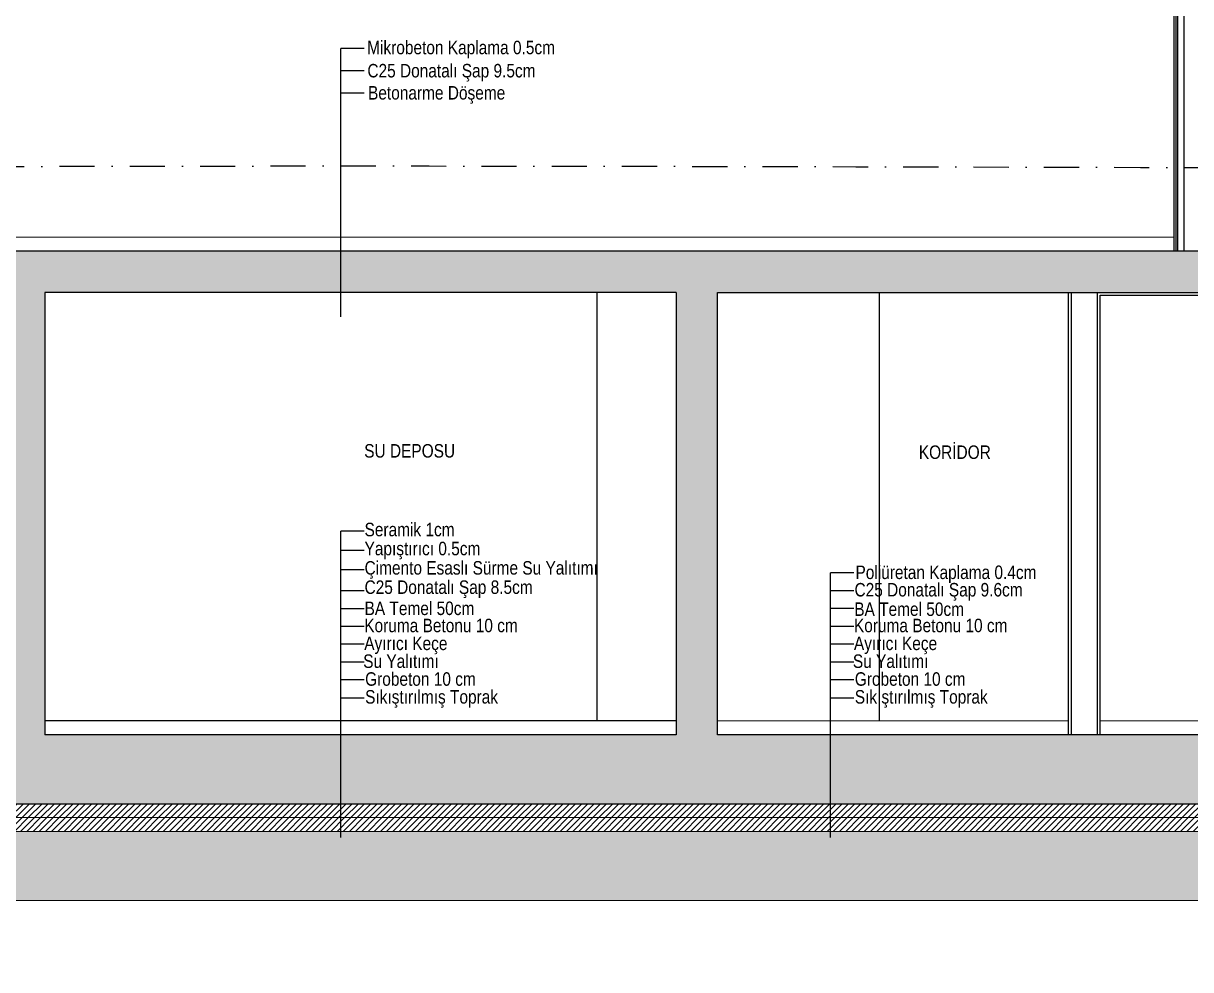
# Model space of a CAD drawing. Header units: millimetres. Extents: x 132785 to 150483, y 90225 to 103753.
# Drawn here: x 145184 to 146029, y 91443 to 92127 of the extents above; entities that cross this region are included whole.
import ezdxf
from ezdxf.enums import TextEntityAlignment as Align

# ---------------------------------------------------------------- set-up
doc = ezdxf.new("R2010")
doc.units = ezdxf.units.MM
doc.linetypes.add('DASHDOTX2', pattern=[50.8, 25.4, -12.7, 0, -12.7])
doc.linetypes.add('DASHED2', pattern=[9.525, 6.35, -3.175])
for name, color, linetype in [('A-alcipan', 171, 'Continuous'), ('A-duvar', 3, 'Continuous'), ('A-gorunus3', 2, 'Continuous'), ('A-izolasyon', 252, 'BATTING'), ('A-siva_ic', 1, 'Continuous'), ('A-su_izolasyonu', 131, 'Continuous'), ('A-tarama', 252, 'Continuous'), ('A-tasiyici', 5, 'Continuous'), ('A-text', 2, 'Continuous')]:
    doc.layers.add(name, color=color, linetype=linetype)
doc.layers.add('A-zemin', color=2, linetype='Continuous', lineweight=0)
doc.styles.add('ARIEL50SD', font='ARIALN.TTF', dxfattribs={"height": 9})
doc.linetypes.add('BATTING', pattern='A,0.0001,-0.1,[134,ltypeshp.shx,S=0.1,R=0,X=-0.1,Y=0],-0.2,[134,ltypeshp.shx,S=0.1,R=180,X=0.1,Y=0],-0.1', length=0.4001)
pattern_1 = [(45, (149703.8486, 89477.7656), (-2.245064, 2.245064), [])]

# ---------------------------------------------------------------- blocks, each defined once
blk = doc.blocks.new('fypğ')
at = {"layer": 'A-tarama'}
h = blk.add_hatch(dxfattribs=at)
h.set_pattern_fill('ANSI35', color=252, scale=2, style=0)
h.set_pattern_definition([(45, (-308552.043, -4029526.415), (-8.98025612, 8.98025612), []), (45, (-308543.062, -4029526.415), (-8.98025612, 8.98025612), [15.875, -3.175, 0, -3.175])])
edge = h.paths.add_edge_path()
edge.add_line((147988.5, 89982), (147985.5, 89985))
edge.add_line((147985.5, 89985), (147928.5, 89985))
edge.add_line((147928.5, 89985), (147958.5, 89985))
edge.add_line((147958.5, 89985), (147958.5, 89794))
edge.add_line((147958.5, 89794), (147777.13, 89794))
edge.add_arc((147777.13, 89793.9), 0.1, 90, 180)
edge.add_line((147777.03, 89793.9), (147777.03, 89775))
edge.add_line((147777.03, 89775), (147802.3, 89775))
edge.add_line((147802.3, 89775), (147958.5, 89775))
edge.add_line((147958.5, 89775), (147958.5, 89615))
edge.add_line((147958.5, 89615), (147555.44, 89615))
edge.add_line((147555.44, 89615), (147802.3, 89775))
edge.add_line((147802.3, 89775), (147768.43, 89775))
edge.add_line((147768.43, 89775), (147750.03, 89776.5))
edge.add_line((147750.03, 89776.5), (147750.03, 89759))
edge.add_line((147750.03, 89759), (147723.03, 89759))
edge.add_line((147723.03, 89759), (147723.03, 89741.5))
edge.add_line((147723.03, 89741.5), (147696.03, 89741.5))
edge.add_line((147696.03, 89741.5), (147696.03, 89724))
edge.add_line((147696.03, 89724), (147669.03, 89724))
edge.add_line((147669.03, 89724), (147669.03, 89706.5))
edge.add_line((147669.03, 89706.5), (147642.03, 89706.5))
edge.add_line((147642.03, 89706.5), (147642.03, 89689))
edge.add_line((147642.03, 89689), (147615.03, 89689))
edge.add_line((147615.03, 89689), (147615.03, 89671.5))
edge.add_line((147615.03, 89671.5), (147588.03, 89671.5))
edge.add_line((147588.03, 89671.5), (147588.03, 89654))
edge.add_line((147588.03, 89654), (147561.03, 89654))
edge.add_line((147561.03, 89654), (147561.03, 89636.5))
edge.add_line((147561.03, 89636.5), (147534.03, 89636.5))
edge.add_line((147534.03, 89636.5), (147534.03, 89615))
edge.add_line((147534.03, 89615), (147012.18, 89615))
edge.add_line((147012.18, 89615), (147012.18, 89935))
edge.add_line((147012.18, 89935), (147524.03, 89935))
edge.add_line((147524.03, 89935), (147524.03, 89965))
edge.add_line((147524.03, 89965), (145002.96, 89965))
edge.add_line((145002.96, 89965), (144999.96, 89962))
edge.add_line((144999.96, 89962), (144999.96, 89945))
edge.add_line((144999.96, 89945), (143972.75, 89945))
edge.add_line((143972.75, 89945), (143972.75, 89992))
edge.add_line((143972.75, 89992), (143969.75, 89995))
edge.add_line((143969.75, 89995), (143947.75, 89995))
edge.add_line((143947.75, 89995), (143947.75, 89935))
edge.add_line((143947.75, 89935), (143937.75, 89935))
edge.add_line((143937.75, 89935), (143937.75, 89915))
edge.add_line((143937.75, 89915), (143987.92, 89915))
edge.add_line((143987.92, 89915), (144969.21, 89915))
edge.add_line((144969.21, 89915), (145029.96, 89915))
edge.add_line((145029.96, 89915), (145029.96, 89935))
edge.add_line((145029.96, 89935), (146363.87, 89935))
edge.add_line((146363.87, 89935), (146363.87, 89615))
edge.add_line((146363.87, 89615), (144969.96, 89615))
edge.add_line((144969.96, 89615), (144969.96, 89565))
edge.add_line((144969.96, 89565), (143363.9, 89565))
edge.add_line((143363.9, 89565), (143363.97, 89945))
edge.add_line((143363.97, 89945), (143333.9, 89945))
edge.add_line((143333.9, 89945), (143333.9, 89565))
edge.add_line((143333.9, 89565), (143286.9, 89565))
edge.add_line((143286.9, 89565), (143283.9, 89562))
edge.add_line((143283.9, 89562), (143283.9, 89515))
edge.add_line((143283.9, 89515), (145019.96, 89515))
edge.add_line((145019.96, 89515), (145019.96, 89565))
edge.add_line((145019.96, 89565), (148038.5, 89565))
edge.add_line((148038.5, 89565), (148038.5, 89615))
edge.add_line((148038.5, 89615), (147988.5, 89615))
edge.add_line((147988.5, 89615), (147988.5, 89982))
h.paths.add_polyline_path([(146982.18, 89615), (146525.19, 89615), (146525.19, 89935), (146982.18, 89935)], flags=16)
h.paths.add_polyline_path([(146496.18, 89615), (146413.13, 89615), (146413.13, 89935), (146496.18, 89935)], flags=16)
h = blk.add_hatch(dxfattribs=at)
h.set_pattern_fill('ANSI31', color=252, style=0)
h.set_pattern_definition(pattern_1)
h.paths.add_polyline_path([(145024.96, 89505), (145029.96, 89510), (145019.96, 89515), (143283.9, 89515), (143283.9, 89505)])
h.paths.add_polyline_path([(145019.96, 89565), (145019.96, 89515.41), (145029.96, 89510.25), (145029.96, 89550), (145034.96, 89555), (148038.5, 89555), (148038.5, 89565)])
h = blk.add_hatch(dxfattribs=at)
h.set_pattern_fill('ANSI31', color=252, style=0)
h.set_pattern_definition(pattern_1)
h.paths.add_polyline_path([(145039.96, 89495), (145039.96, 89545), (145029.96, 89545), (145029.96, 89510), (145024.96, 89505), (143271.9, 89505), (143271.9, 89495)])
h.paths.add_polyline_path([(145034.96, 89555), (145029.96, 89550), (145029.96, 89545), (148050.5, 89545), (148050.5, 89555)])
h = blk.add_hatch(dxfattribs=at)
h.set_pattern_fill('AR-HBONE', color=252, scale=0.1, style=0)
h.set_pattern_definition([(45, (156094.668, 89112.766), (1e-15, 14.36841), [30.48, -10.16]), (135, (156101.852, 89119.95), (1e-15, 14.36841), [30.48, -10.16])])
h.paths.add_polyline_path([(145039.96, 89545), (145039.96, 89495), (145089.96, 89495), (148050.5, 89495), (148050.5, 89545)])
h.paths.add_polyline_path([(145089.96, 89445), (145086.93, 89496.39), (145041.07, 89495), (143271.9, 89495), (143271.9, 89445)])
at = {"layer": 'A-alcipan', "color": 252}
for points in [[(147342.56, 90515), (147342.56, 89965)], [(147343.81, 90515), (147343.81, 89965)], [(147345.06, 90515), (147345.06, 89965)]]:
    blk.add_lwpolyline(points, dxfattribs=at)
at = {"layer": 'A-duvar', "color": 252}
for p, q in [((147268.03, 89935), (147268.03, 89615)), ((147287.03, 89935), (147287.03, 89615))]:
    blk.add_line(p, q, dxfattribs=at)
at = {"layer": 'A-gorunus3', "color": 252}
for p, q in [((146924.86, 89935), (146924.86, 89625)), ((147129.15, 89935), (147129.15, 89625))]:
    blk.add_line(p, q, dxfattribs=at)
blk.add_lwpolyline([(146982.18, 89625), (146525.19, 89625)], dxfattribs=at)
at = {"layer": 'A-gorunus3', "color": 252, "linetype": 'DASHDOTX2'}
blk.add_open_spline([(143337.71, 89845.51), (143496.22, 89856.14), (143763.5, 89856.09), (144192.7, 89942.94), (145567.04, 90047.88), (147090.65, 90017.78), (148441.73, 90027.3), (148694.44, 90030.04)], degree=3, knots=[442.142061, 442.142061, 442.142061, 442.142061, 918.716918, 1238.176051, 1753.021107, 5047.835231, 5805.972769, 5805.972769, 5805.972769, 5805.972769], dxfattribs=at)
at = {"layer": 'A-izolasyon', "color": 252, "ltscale": 12}
blk.add_line((147350.06, 89965), (147350.06, 90515), dxfattribs=at)
at = {"layer": 'A-siva_ic', "color": 252}
blk.add_line((147266.03, 89935), (147266.03, 89615), dxfattribs=at)
blk.add_lwpolyline([(147289.03, 89615), (147289.03, 89932.75, -0.414214), (147289.28, 89933), (147526.03, 89933), (147526.03, 89965)], format="xyb", dxfattribs=at)
at = {"layer": 'A-su_izolasyonu', "color": 252, "linetype": 'DASHED2', "ltscale": 0.8}
blk.add_lwpolyline([(145024.96, 89505, 0.2, 0.2, 0), (145029.96, 89510, 0.2, 0.2, 0), (145029.96, 89550, 0.2, 0.2, 0), (145034.96, 89555, 0.2, 0.2, 0), (148038.5, 89555, 0.2, 0.2, 0), (148038.5, 89612, 0.2, 0.2, 0), (148035.5, 89615, 0.2, 0.2, 0), (147991.5, 89615, 0.2, 0.2, 0), (147988.5, 89618, 0.2, 0.2, 0), (147988.5, 89981.9, 0.2, 0.2, 0.198912), (147988.42, 89982.08, 0.2, 0.2, 0), (147985.5, 89985, 0.2, 0.2, 0), (147978.5, 89985, 0.2, 0.2, 0), (147978.5, 89996.5, 0, 0, 0)], format="xyseb", dxfattribs=at)
at = {"layer": 'A-tasiyici', "color": 252}
for points in [[(147533.93, 89615), (147012.18, 89615), (147012.18, 89935), (147524.03, 89935)], [(147524.03, 89965), (145002.96, 89965)], [(145019.96, 89565), (148038.5, 89565), (148038.5, 89615), (147988.5, 89615), (147988.5, 89982.08), (147985.5, 89985), (147928.5, 89985)], [(146982.18, 89935), (146525.19, 89935)], [(146525.19, 89935), (146525.19, 89615)], [(146982.18, 89935), (146982.18, 89615)], [(146982.18, 89615), (146525.19, 89615)]]:
    blk.add_lwpolyline(points, dxfattribs=at)
at = {"layer": 'A-tasiyici', "color": 252, "lineweight": 0}
for points in [[(145034.96, 89555), (148050.5, 89555)], [(148050.5, 89545), (145029.96, 89545)], [(145029.96, 89545), (148050.5, 89545)], [(148050.5, 89495), (145089.96, 89495)]]:
    blk.add_lwpolyline(points, dxfattribs=at)
at = {"layer": 'A-text', "color": 252}
for p, q in [((146739.58, 89917.32), (146739.58, 90111.5)), ((146756.46, 90111.5), (146739.58, 90111.5)), ((146756.46, 90095.39), (146739.58, 90095.39)), ((146739.58, 90079.57), (146756.46, 90079.57)), ((146739.58, 89540.55), (146739.58, 89762.18)), ((146756.46, 89762.18), (146739.58, 89762.18)), ((146756.46, 89748.2), (146739.58, 89748.2)), ((146756.46, 89734.22), (146739.58, 89734.22)), ((147094.04, 89540.55), (147094.04, 89732.09)), ((147110.91, 89732.09), (147094.04, 89732.09)), ((146756.46, 89719.18), (146739.58, 89719.18)), ((147110.91, 89719.18), (147094.04, 89719.18)), ((146739.58, 89706.26), (146756.46, 89706.26)), ((147110.91, 89706.26), (147094.04, 89706.26)), ((146756.46, 89693.35), (146739.58, 89693.35)), ((147110.91, 89693.35), (147094.04, 89693.35)), ((146756.46, 89680.44), (146739.58, 89680.44)), ((147110.91, 89680.44), (147094.04, 89680.44)), ((146756.46, 89667.52), (146739.58, 89667.52)), ((147110.91, 89667.52), (147094.04, 89667.52)), ((146756.46, 89654.61), (146739.58, 89654.61)), ((147110.91, 89654.61), (147094.04, 89654.61)), ((146739.58, 89641.7), (146756.46, 89641.7)), ((147094.04, 89641.7), (147110.91, 89641.7))]:
    blk.add_line(p, q, dxfattribs=at)
at = {"layer": 'A-zemin', "color": 252}
for points in [[(147342.56, 89975), (145657.28, 89975)], [(147012.18, 89625), (147266.03, 89625)], [(147289.03, 89625), (147534.03, 89625)]]:
    blk.add_lwpolyline(points, dxfattribs=at)
at = {"layer": 'A-text', "color": 252, "style": 'ARIEL50SD'}
for s, p in [('Mikrobeton Kaplama 0.5cm', (146758.58, 90107.39)), ('C25 Donatalı Şap 9.5cm', (146758.75, 90090.62)), ('Betonarme Döşeme', (146759.21, 90074.6)), ('SU DEPOSU', (146756.46, 89815.53)), ('KORİDOR', (147157.87, 89814.56)), ('Seramik 1cm', (146756.69, 89758.58)), ('Yapıştırıcı 0.5cm', (146756.69, 89744.84)), ('Çimento Esaslı Sürme Su Yalıtımı', (146756.69, 89730.86)), ('Poliüretan Kaplama 0.4cm', (147112.03, 89727.65)), ('C25 Donatalı Şap 8.5cm', (146756.69, 89716.88)), ('C25 Donatalı Şap 9.6cm', (147111.34, 89715.04)), ('BA Temel 50cm', (146756.69, 89701.59)), ('BA Temel 50cm', (147111.14, 89700.96))]:
    blk.add_text(s, height=9.75, dxfattribs=at).set_placement(p)
for s, p in [('Koruma Betonu 10 cm', (146867.6, 89694.04)), ('Koruma Betonu 10 cm', (147222.05, 89694.04)), ('Ayırıcı Keçe', (146816.68, 89681.13)), ('Ayırıcı Keçe', (147171.13, 89681.13)), ('Su Yalıtımı', (146810.35, 89668.21)), ('Su Yalıtımı', (147164.8, 89668.21)), ('Grobeton 10 cm', (146837.19, 89655.3)), ('Grobeton 10 cm', (147191.64, 89655.3)), ('Sıkıştırılmış Toprak', (146853.3, 89642.39)), ('Sıkıştırılmış Toprak', (147207.75, 89642.39))]:
    blk.add_text(s, height=9.75, dxfattribs=at).set_placement(p, align=Align.MIDDLE_RIGHT)

msp = doc.modelspace()

# ---------------------------------------------------------------- block references
msp.add_blockref('fypğ', (-1326.127, 1997.559))

doc.saveas('drawing.dxf')
